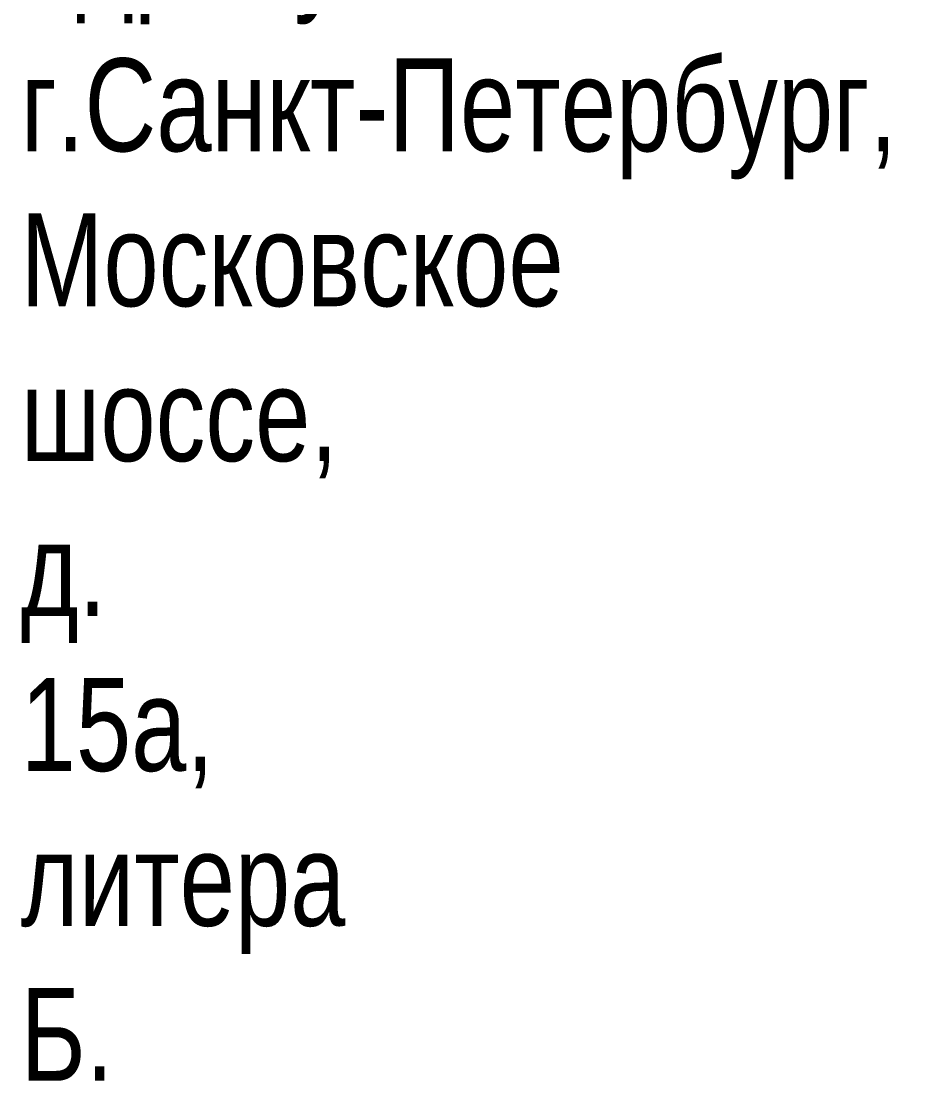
# Paper-space layout 'A4 Advance Steel' of a CAD drawing. Header units: millimetres. Extents: x 0 to 1284, y -2475 to 261.
# Drawn here: x 139 to 1284, y -2475 to -1107 of the extents above; entities that cross this region are included whole.
import ezdxf
from ezdxf.enums import TextEntityAlignment as Align

# ---------------------------------------------------------------- set-up
doc = ezdxf.new("R2018")
doc.units = ezdxf.units.MM
doc.layers.add('1', color=7, linetype='Continuous')
doc.styles.add('RUS_Standart', font='gost2304.shx', dxfattribs={"width": 0.8, "oblique": 15, "height": 2.5})

# ---------------------------------------------------------------- blocks, each defined once
blk = doc.blocks.new('HYPERSTEELPAGEHEADER')
at = {"lineweight": 30, "oblique": 15, "width": 0.8, "flags": 104}
for tag, p in [('USERPROJATTR1', (404, 110)), ('USERPROJATTR2', (404, 102)), ('USERPROJATTR3', (404, 94)), ('USERATTR1', (404, 86)), ('USERATTR2', (404, 81)), ('USERATTR3', (404, 76))]:
    blk.add_attdef(tag, text='', height=2.8, dxfattribs=at).set_placement(p, align=Align.BOTTOM_LEFT)
for tag, p in [('PROJECT_NO', (571.5, 62.5)), ('PROJECT', (529, 50)), ('ROLE', (504, 30)), ('PHASE', (545.8, 30)), ('МАССА', (561.5, 30)), ('POS_NUM', (504, 12.5)), ('CLIENT', (564, 12.5))]:
    blk.add_attdef(tag, text='', height=3, dxfattribs=at).set_placement(p, align=Align.MIDDLE_CENTER)
at = {"layer": '1', "style": 'RUS_Standart', "oblique": 15}
for tag, p, width in [('REVISION_INDEX', (405, 41.5), 0.6), ('REVISION_AUTHOR', (445, 41.5), 0.6), ('ДОЛЖНОСТЬ1', (405, 31), 0.8), ('ДОЛЖНОСТЬ6', (405, 26), 0.8), ('DETAILER', (425, 26), 0.8), ('CONTRACTOR', (425, 31), 0.8), ('ДОЛЖНОСТЬ3', (405, 21), 0.8), ('ДОЛЖНОСТЬ4', (405, 16), 0.8), ('ФАМИЛИЯ3', (425, 21), 0.8), ('ФАМИЛИЯ4', (425, 16), 0.8), ('DRAWING_NO', (547.5, 21), 0.8), ('ЛИСТОВ', (570.1, 21), 0.8), ('ДОЛЖНОСТЬ5', (405, 11), 0.8), ('ДОЛЖНОСТЬ2', (405, 6), 0.8), ('DESIGNER', (425, 11), 0.8), ('ФАМИЛИЯ2', (425, 6), 0.8)]:
    blk.add_attdef(tag, p, '', height=2.5, dxfattribs=dict(at, width=width))
for tag, height, width, p in [('REVISION_DATE', 2.5, 0.6, (463.8, 41.4)), ('DATE_DRAW', 2.5, 0.6, (463.8, 30.9)), ('DATE_DRAW', 2.5, 0.6, (463.8, 30.9)), ('DATE_DRAW', 2.5, 0.6, (463.8, 30.9)), ('DATE_DRAW', 2.5, 0.6, (463.8, 25.9)), ('DATE_DRAW', 2.5, 0.6, (463.8, 25.9)), ('DATE_DRAW', 2.5, 0.6, (463.8, 25.9)), ('SCALE', 3, 0.8, (577.8, 28.4))]:
    blk.add_attdef(tag, text='', height=height, dxfattribs=dict(at, width=width)).set_placement(p, align=Align.CENTER)

psp = doc.layouts.new('A4 Advance Steel')

# ---------------------------------------------------------------- block references
ref = psp.add_blockref('HYPERSTEELPAGEHEADER', (-391, -5))
lines = psp.add_mtext('\\W0.8000;«Реконструкция производственного здания», расположенного по адресу: г.Санкт-Петербург, Московское шоссе, д. 15а, литера Б.', dxfattribs={"insert": (138, 45), "char_height": 120, "width": 20, "attachment_point": 1})
ref.add_attrib('PROJECT', '', (138, 45), dxfattribs={"flags": 104}).embed_mtext(lines)

doc.saveas('drawing.dxf')
